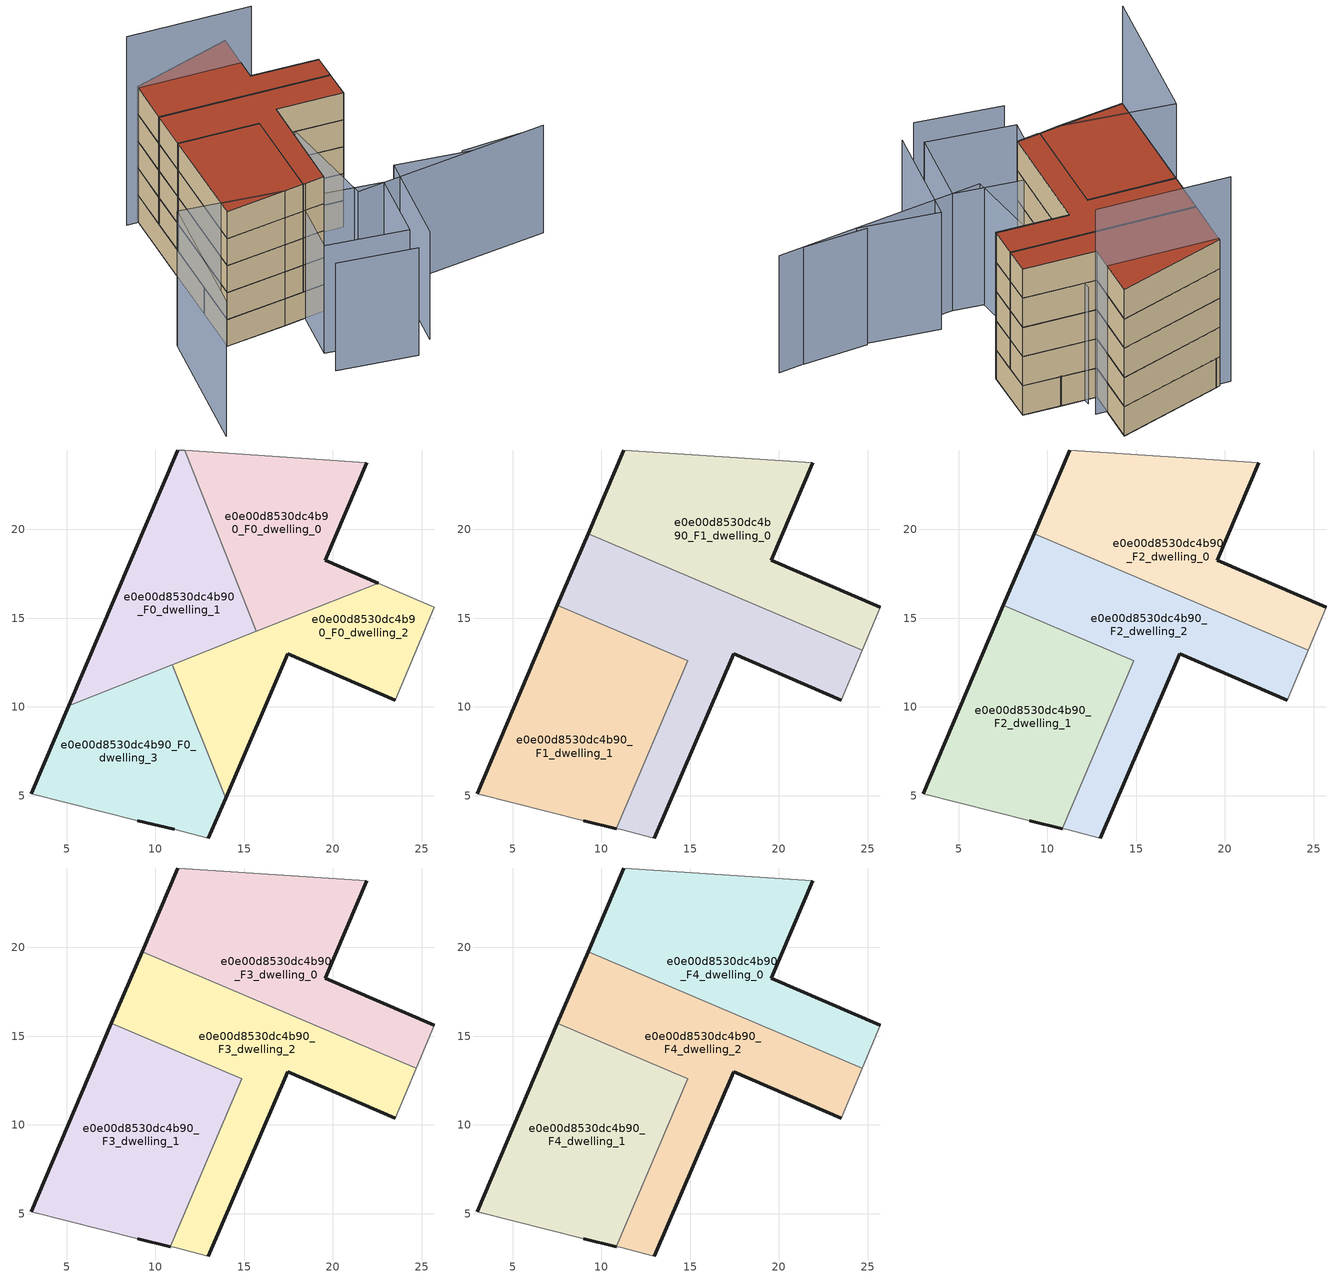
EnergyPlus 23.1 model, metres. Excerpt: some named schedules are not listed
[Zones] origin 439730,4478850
e0e00d8530dc4b90_F0_dwelling_0
 floor ground (EU_floor_Construction): 22.54,16.98 19.55,18.27 21.91,23.74 11.65,24.44 15.69,14.26 z0
 wall outside (EU_wall_Construction): 21.91,23.74 19.55,18.27 22.54,16.98 z0:3
 wall adiabatic (EU_wall_Construction): 11.65,24.44 21.91,23.74 z0:3
 wall to e0e00d8530dc4b90_F0_dwelling_1 (EU_wall_Construction): 15.69,14.26 11.65,24.44 z0:3
 wall to e0e00d8530dc4b90_F0_dwelling_2 (EU_wall_Construction): 22.54,16.98 15.69,14.26 z0:3
e0e00d8530dc4b90_F0_dwelling_1
 floor ground (EU_floor_Construction): 15.69,14.26 11.65,24.44 11.25,24.47 5.12,10.06 z0
 wall outside (EU_wall_Construction): 5.12,10.06 11.25,24.47 z0:3
 wall adiabatic (EU_wall_Construction): 11.25,24.47 11.65,24.44 z0:3
 wall to e0e00d8530dc4b90_F0_dwelling_3 (EU_wall_Construction): 10.96,12.38 5.12,10.06 z0:3
 wall to e0e00d8530dc4b90_F0_dwelling_2 (EU_wall_Construction): 15.69,14.26 10.96,12.38 z0:3
e0e00d8530dc4b90_F0_dwelling_2
 floor ground (EU_floor_Construction): 23.51,10.37 25.7,15.61 22.54,16.98 10.96,12.38 13.95,4.86 17.46,13 z0
 wall outside (EU_wall_Construction): 23.51,10.37 17.46,13 13.95,4.86 z0:3
 wall adiabatic (EU_wall_Construction): 22.54,16.98 25.7,15.61 23.51,10.37 z0:3
 wall to e0e00d8530dc4b90_F0_dwelling_3 (EU_wall_Construction): 13.95,4.86 10.96,12.38 z0:3
e0e00d8530dc4b90_F0_dwelling_3
 floor ground (EU_floor_Construction): 12.98,2.62 13.95,4.86 10.96,12.38 5.12,10.06 3.02,5.12 9,3.59 11.07,3.1 z0
 wall outside (EU_wall_Construction): 3.02,5.12 5.12,10.06 / 13.95,4.86 12.98,2.62 / 11.07,3.1 9,3.59 z0:3
 wall adiabatic (EU_wall_Construction): 12.98,2.62 11.07,3.1 / 9,3.59 3.02,5.12 z0:3
e0e00d8530dc4b90_F1_dwelling_0
 floor to e0e00d8530dc4b90_F0_dwelling_0 (EU_floor_Construction): 22.54,16.98 19.55,18.27 21.91,23.74 11.65,24.44 14.37,17.58 19.04,15.59 z3
 floor to e0e00d8530dc4b90_F0_dwelling_1 (EU_floor_Construction): 14.37,17.58 11.65,24.44 11.25,24.47 9.25,19.76 z3
 floor to e0e00d8530dc4b90_F0_dwelling_2 (EU_floor_Construction): 24.69,13.19 25.7,15.61 22.54,16.98 19.05,15.59 z3
 wall outside (EU_wall_Construction): 9.25,19.76 11.25,24.47 / 21.91,23.74 19.55,18.27 25.7,15.61 z3:6
 wall adiabatic (EU_wall_Construction): 11.25,24.47 21.91,23.74 / 25.7,15.61 24.69,13.19 z3:6
 wall to e0e00d8530dc4b90_F1_dwelling_2 (EU_wall_Construction): 24.69,13.19 9.25,19.76 z3:6
e0e00d8530dc4b90_F1_dwelling_1
 floor to e0e00d8530dc4b90_F0_dwelling_3 (EU_floor_Construction): 10.85,3.15 12.8,7.75 10.96,12.38 5.12,10.06 3.02,5.12 9,3.59 z3
 floor to e0e00d8530dc4b90_F0_dwelling_1 (EU_floor_Construction): 13.24,13.28 7.53,15.72 5.12,10.06 z3
 floor to e0e00d8530dc4b90_F0_dwelling_2 (EU_floor_Construction): 12.8,7.75 14.87,12.59 13.24,13.28 10.96,12.38 z3
 wall outside (EU_wall_Construction): 3.02,5.12 7.53,15.72 / 10.85,3.15 9,3.59 z3:6
 wall adiabatic (EU_wall_Construction): 9,3.59 3.02,5.12 z3:6
 wall to e0e00d8530dc4b90_F1_dwelling_2 (EU_wall_Construction): 7.53,15.72 14.87,12.59 10.85,3.15 z3:6
e0e00d8530dc4b90_F1_dwelling_2
 floor to e0e00d8530dc4b90_F0_dwelling_1 (EU_floor_Construction): 15.69,14.26 14.37,17.58 9.25,19.76 7.53,15.72 13.24,13.28 z3
 floor to e0e00d8530dc4b90_F0_dwelling_2 (EU_floor_Construction): 23.51,10.37 24.69,13.19 19.05,15.59 13.24,13.28 14.87,12.59 12.8,7.75 13.95,4.86 17.46,13 z3
 floor to e0e00d8530dc4b90_F0_dwelling_0 (EU_floor_Construction): 19.04,15.59 14.37,17.58 15.69,14.26 z3
 floor to e0e00d8530dc4b90_F0_dwelling_3 (EU_floor_Construction): 12.98,2.62 13.95,4.86 12.8,7.75 10.85,3.15 11.07,3.1 z3
 wall outside (EU_wall_Construction): 7.53,15.72 9.25,19.76 / 23.51,10.37 17.46,13 12.98,2.62 z3:6
 wall adiabatic (EU_wall_Construction): 12.98,2.62 11.07,3.1 10.85,3.15 / 24.69,13.19 23.51,10.37 z3:6
e0e00d8530dc4b90_F2_dwelling_0
 floor to e0e00d8530dc4b90_F1_dwelling_0 (EU_floor_Construction): 24.69,13.19 25.7,15.61 19.55,18.27 21.91,23.74 11.25,24.47 9.25,19.76 z6
 wall outside (EU_wall_Construction): 9.25,19.76 11.25,24.47 / 21.91,23.74 19.55,18.27 25.7,15.61 z6:9
 wall adiabatic (EU_wall_Construction): 11.25,24.47 21.91,23.74 / 25.7,15.61 24.69,13.19 z6:9
 wall to e0e00d8530dc4b90_F2_dwelling_2 (EU_wall_Construction): 24.69,13.19 9.25,19.76 z6:9
e0e00d8530dc4b90_F2_dwelling_1
 floor to e0e00d8530dc4b90_F1_dwelling_1 (EU_floor_Construction): 10.85,3.15 14.87,12.59 7.53,15.72 3.02,5.12 9,3.59 z6
 wall outside (EU_wall_Construction): 3.02,5.12 7.53,15.72 / 10.85,3.15 9,3.59 z6:9
 wall adiabatic (EU_wall_Construction): 9,3.59 3.02,5.12 z6:9
 wall to e0e00d8530dc4b90_F2_dwelling_2 (EU_wall_Construction): 7.53,15.72 14.87,12.59 10.85,3.15 z6:9
e0e00d8530dc4b90_F2_dwelling_2
 floor to e0e00d8530dc4b90_F1_dwelling_2 (EU_floor_Construction): 23.51,10.37 24.69,13.19 9.25,19.76 7.53,15.72 14.87,12.59 10.85,3.15 11.07,3.1 12.98,2.62 17.46,13 z6
 wall outside (EU_wall_Construction): 7.53,15.72 9.25,19.76 / 23.51,10.37 17.46,13 12.98,2.62 z6:9
 wall adiabatic (EU_wall_Construction): 12.98,2.62 11.07,3.1 10.85,3.15 / 24.69,13.19 23.51,10.37 z6:9
e0e00d8530dc4b90_F3_dwelling_0
 floor to e0e00d8530dc4b90_F2_dwelling_0 (EU_floor_Construction): 24.69,13.19 25.7,15.61 19.55,18.27 21.91,23.74 11.25,24.47 9.25,19.76 z9
 wall outside (EU_wall_Construction): 9.25,19.76 11.25,24.47 / 21.91,23.74 19.55,18.27 25.7,15.61 z9:12
 wall adiabatic (EU_wall_Construction): 11.25,24.47 21.91,23.74 / 25.7,15.61 24.69,13.19 z9:12
 wall to e0e00d8530dc4b90_F3_dwelling_2 (EU_wall_Construction): 24.69,13.19 9.25,19.76 z9:12
e0e00d8530dc4b90_F3_dwelling_1
 floor to e0e00d8530dc4b90_F2_dwelling_1 (EU_floor_Construction): 10.85,3.15 14.87,12.59 7.53,15.72 3.02,5.12 9,3.59 z9
 wall outside (EU_wall_Construction): 3.02,5.12 7.53,15.72 / 10.85,3.15 9,3.59 z9:12
 wall adiabatic (EU_wall_Construction): 9,3.59 3.02,5.12 z9:12
 wall to e0e00d8530dc4b90_F3_dwelling_2 (EU_wall_Construction): 7.53,15.72 14.87,12.59 10.85,3.15 z9:12
e0e00d8530dc4b90_F3_dwelling_2
 floor to e0e00d8530dc4b90_F2_dwelling_2 (EU_floor_Construction): 23.51,10.37 24.69,13.19 9.25,19.76 7.53,15.72 14.87,12.59 10.85,3.15 11.07,3.1 12.98,2.62 17.46,13 z9
 wall outside (EU_wall_Construction): 7.53,15.72 9.25,19.76 / 23.51,10.37 17.46,13 12.98,2.62 z9:12
 wall adiabatic (EU_wall_Construction): 12.98,2.62 11.07,3.1 10.85,3.15 / 24.69,13.19 23.51,10.37 z9:12
e0e00d8530dc4b90_F4_dwelling_0
 floor to e0e00d8530dc4b90_F3_dwelling_0 (EU_floor_Construction): 24.69,13.19 25.7,15.61 19.55,18.27 21.91,23.74 11.25,24.47 9.25,19.76 z12
 wall outside (EU_wall_Construction): 9.25,19.76 11.25,24.47 / 21.91,23.74 19.55,18.27 25.7,15.61 z12:15
 wall adiabatic (EU_wall_Construction): 11.25,24.47 21.91,23.74 / 25.7,15.61 24.69,13.19 z12:15
 wall to e0e00d8530dc4b90_F4_dwelling_2 (EU_wall_Construction): 24.69,13.19 9.25,19.76 z12:15
 roof outside (EU_roof_Construction): 21.91,23.74 19.55,18.27 25.7,15.61 24.69,13.19 9.25,19.76 11.25,24.47 z15
e0e00d8530dc4b90_F4_dwelling_1
 floor to e0e00d8530dc4b90_F3_dwelling_1 (EU_floor_Construction): 10.85,3.15 14.87,12.59 7.53,15.72 3.02,5.12 9,3.59 z12
 wall outside (EU_wall_Construction): 3.02,5.12 7.53,15.72 / 10.85,3.15 9,3.59 z12:15
 wall adiabatic (EU_wall_Construction): 9,3.59 3.02,5.12 z12:15
 wall to e0e00d8530dc4b90_F4_dwelling_2 (EU_wall_Construction): 7.53,15.72 14.87,12.59 10.85,3.15 z12:15
 roof outside (EU_roof_Construction): 14.87,12.59 10.85,3.15 9,3.59 3.02,5.12 7.53,15.72 z15
e0e00d8530dc4b90_F4_dwelling_2
 floor to e0e00d8530dc4b90_F3_dwelling_2 (EU_floor_Construction): 23.51,10.37 24.69,13.19 9.25,19.76 7.53,15.72 14.87,12.59 10.85,3.15 11.07,3.1 12.98,2.62 17.46,13 z12
 wall outside (EU_wall_Construction): 7.53,15.72 9.25,19.76 / 23.51,10.37 17.46,13 12.98,2.62 z12:15
 wall adiabatic (EU_wall_Construction): 12.98,2.62 11.07,3.1 10.85,3.15 / 24.69,13.19 23.51,10.37 z12:15
 roof outside (EU_roof_Construction): 24.69,13.19 23.51,10.37 17.46,13 12.98,2.62 11.07,3.1 10.85,3.15 14.87,12.59 7.53,15.72 9.25,19.76 z15
shading: 7.15,-4.53 14.11,-8.26 / 27.55,-0.62 33.17,-2.5 / 16.56,-7.23 21.64,2.25 / 21.64,2.25 28.17,-1.24 / 35.49,-3.13 16.48,1.71 / 16.48,1.71 20.73,18.42 / 15.49,-5.74 8.36,-1.92 / 8.36,-1.92 11.99,4.85 / 11.99,4.85 19.12,1.03 / 19.12,1.03 15.49,-5.74 z0:12; -6.93,-4.46 -0.05,8.43 / -0.05,8.43 9,3.6 z0:15; 21.36,19.9 10.14,24.68 z0:21
[Building]
EU S2 Campaign: North Axis=0; Terrain=City; Solar Distribution=FullExterior
[Site:Location]
Madrid: Latitude=40.5; Longitude=-3.5; Time Zone=1; Elevation=609
[SizingPeriod:WeatherFileDays]
AnnualSizingPeriod: Begin Month=1; Begin Day of Month=1; End Month=12; End Day of Month=31; Day of Week for Start Day=Monday; Use Weather File Daylight Saving Period=No; Use Weather File Rain and Snow Indicators=No
[MATERIAL]
EU_InternalMass_Material: Roughness=MediumRough; Thickness=0.1; Conductivity=1; Density=1800; Specific Heat=900; Thermal Absorptance=0.9; Solar Absorptance=0.7; Visible Absorptance=0.7
[MATERIAL:NOMASS] Roughness=MediumRough; Thermal Absorptance=0.9; Solar Absorptance=0.7; Visible Absorptance=0.7
Name | Thermal Resistance
EU_wall_NoMass | 0.609216
EU_roof_NoMass | 0.513268
EU_floor_NoMass | 0.568163
[CONSTRUCTION]
EU_wall_Construction: EU_wall_NoMass
EU_roof_Construction: EU_roof_NoMass
EU_floor_Construction: EU_floor_NoMass
EU_InternalMass_Construction: EU_InternalMass_Material
[ZONE] Type=1; Multiplier=1; Ceiling Height=autocalculate; Floor Area=autocalculate; Part of Total Floor Area=Yes
Name | Volume
e0e00d8530dc4b90_F0_dwelling_0 | 195.606
e0e00d8530dc4b90_F1_dwelling_0; e0e00d8530dc4b90_F2_dwelling_0; e0e00d8530dc4b90_F3_dwelling_0; e0e00d8530dc4b90_F4_dwelling_0 | 260.806
e0e00d8530dc4b90_F0_dwelling_1 | 195.615
e0e00d8530dc4b90_F1_dwelling_1; e0e00d8530dc4b90_F2_dwelling_1; e0e00d8530dc4b90_F3_dwelling_1; e0e00d8530dc4b90_F4_dwelling_1 | 260.81
e0e00d8530dc4b90_F0_dwelling_2 | 195.59
e0e00d8530dc4b90_F1_dwelling_2; e0e00d8530dc4b90_F2_dwelling_2; e0e00d8530dc4b90_F3_dwelling_2; e0e00d8530dc4b90_F4_dwelling_2 | 260.817
e0e00d8530dc4b90_F0_dwelling_3 | 195.609
[INTERNALMASS] Construction=EU_InternalMass_Construction
Name | Zone or ZoneList | Surface Area
e0e00d8530dc4b90_F0_dwelling_0_EU_InternalMass | e0e00d8530dc4b90_F0_dwelling_0 | 65.2019
e0e00d8530dc4b90_F0_dwelling_1_EU_InternalMass | e0e00d8530dc4b90_F0_dwelling_1 | 65.2054
e0e00d8530dc4b90_F0_dwelling_2_EU_InternalMass | e0e00d8530dc4b90_F0_dwelling_2 | 65.1977
e0e00d8530dc4b90_F0_dwelling_3_EU_InternalMass | e0e00d8530dc4b90_F0_dwelling_3 | 65.2019
e0e00d8530dc4b90_F1_dwelling_0_EU_InternalMass | e0e00d8530dc4b90_F1_dwelling_0 | 86.937
e0e00d8530dc4b90_F1_dwelling_1_EU_InternalMass | e0e00d8530dc4b90_F1_dwelling_1 | 86.9362
e0e00d8530dc4b90_F1_dwelling_2_EU_InternalMass | e0e00d8530dc4b90_F1_dwelling_2 | 86.9388
e0e00d8530dc4b90_F2_dwelling_0_EU_InternalMass | e0e00d8530dc4b90_F2_dwelling_0 | 86.937
e0e00d8530dc4b90_F2_dwelling_1_EU_InternalMass | e0e00d8530dc4b90_F2_dwelling_1 | 86.9362
e0e00d8530dc4b90_F2_dwelling_2_EU_InternalMass | e0e00d8530dc4b90_F2_dwelling_2 | 86.9388
e0e00d8530dc4b90_F3_dwelling_0_EU_InternalMass | e0e00d8530dc4b90_F3_dwelling_0 | 86.937
e0e00d8530dc4b90_F3_dwelling_1_EU_InternalMass | e0e00d8530dc4b90_F3_dwelling_1 | 86.9362
e0e00d8530dc4b90_F3_dwelling_2_EU_InternalMass | e0e00d8530dc4b90_F3_dwelling_2 | 86.9388
e0e00d8530dc4b90_F4_dwelling_0_EU_InternalMass | e0e00d8530dc4b90_F4_dwelling_0 | 86.937
e0e00d8530dc4b90_F4_dwelling_1_EU_InternalMass | e0e00d8530dc4b90_F4_dwelling_1 | 86.9362
e0e00d8530dc4b90_F4_dwelling_2_EU_InternalMass | e0e00d8530dc4b90_F4_dwelling_2 | 86.9388
[OTHEREQUIPMENT] Fuel Type=Electricity; Design Level Calculation Method=Watts/Area; Power per Zone Floor Area=1; Fraction Latent=0; Fraction Radiant=0; Fraction Lost=0; Carbon Dioxide Generation Rate=0; EndUse Subcategory=EU_Step8_InternalGains
Name | Zone or ZoneList or Space or SpaceList | Schedule
EU_Step8_InternalGain_e0e00d8530dc4b90_F0_dwelling_0_f000 | e0e00d8530dc4b90_F0_dwelling_0 | EU_Step8_GainSchedule_e0e00d8530dc4b90_F0_dwelling_0_f000
EU_Step8_InternalGain_e0e00d8530dc4b90_F0_dwelling_1_f000 | e0e00d8530dc4b90_F0_dwelling_1 | EU_Step8_GainSchedule_e0e00d8530dc4b90_F0_dwelling_1_f000
EU_Step8_InternalGain_e0e00d8530dc4b90_F0_dwelling_2_f000 | e0e00d8530dc4b90_F0_dwelling_2 | EU_Step8_GainSchedule_e0e00d8530dc4b90_F0_dwelling_2_f000
EU_Step8_InternalGain_e0e00d8530dc4b90_F0_dwelling_3_f000 | e0e00d8530dc4b90_F0_dwelling_3 | EU_Step8_GainSchedule_e0e00d8530dc4b90_F0_dwelling_3_f000
EU_Step8_InternalGain_e0e00d8530dc4b90_F1_dwelling_0_f000 | e0e00d8530dc4b90_F1_dwelling_0 | EU_Step8_GainSchedule_e0e00d8530dc4b90_F1_dwelling_0_f000
EU_Step8_InternalGain_e0e00d8530dc4b90_F1_dwelling_1_f000 | e0e00d8530dc4b90_F1_dwelling_1 | EU_Step8_GainSchedule_e0e00d8530dc4b90_F1_dwelling_1_f000
EU_Step8_InternalGain_e0e00d8530dc4b90_F1_dwelling_2_f000 | e0e00d8530dc4b90_F1_dwelling_2 | EU_Step8_GainSchedule_e0e00d8530dc4b90_F1_dwelling_2_f000
EU_Step8_InternalGain_e0e00d8530dc4b90_F2_dwelling_0_f000 | e0e00d8530dc4b90_F2_dwelling_0 | EU_Step8_GainSchedule_e0e00d8530dc4b90_F2_dwelling_0_f000
EU_Step8_InternalGain_e0e00d8530dc4b90_F2_dwelling_1_f000 | e0e00d8530dc4b90_F2_dwelling_1 | EU_Step8_GainSchedule_e0e00d8530dc4b90_F2_dwelling_1_f000
EU_Step8_InternalGain_e0e00d8530dc4b90_F2_dwelling_2_f000 | e0e00d8530dc4b90_F2_dwelling_2 | EU_Step8_GainSchedule_e0e00d8530dc4b90_F2_dwelling_2_f000
EU_Step8_InternalGain_e0e00d8530dc4b90_F3_dwelling_0_f000 | e0e00d8530dc4b90_F3_dwelling_0 | EU_Step8_GainSchedule_e0e00d8530dc4b90_F3_dwelling_0_f000
EU_Step8_InternalGain_e0e00d8530dc4b90_F3_dwelling_1_f000 | e0e00d8530dc4b90_F3_dwelling_1 | EU_Step8_GainSchedule_e0e00d8530dc4b90_F3_dwelling_1_f000
EU_Step8_InternalGain_e0e00d8530dc4b90_F3_dwelling_2_f000 | e0e00d8530dc4b90_F3_dwelling_2 | EU_Step8_GainSchedule_e0e00d8530dc4b90_F3_dwelling_2_f000
EU_Step8_InternalGain_e0e00d8530dc4b90_F4_dwelling_0_f000 | e0e00d8530dc4b90_F4_dwelling_0 | EU_Step8_GainSchedule_e0e00d8530dc4b90_F4_dwelling_0_f000
EU_Step8_InternalGain_e0e00d8530dc4b90_F4_dwelling_1_f000 | e0e00d8530dc4b90_F4_dwelling_1 | EU_Step8_GainSchedule_e0e00d8530dc4b90_F4_dwelling_1_f000
EU_Step8_InternalGain_e0e00d8530dc4b90_F4_dwelling_2_f000 | e0e00d8530dc4b90_F4_dwelling_2 | EU_Step8_GainSchedule_e0e00d8530dc4b90_F4_dwelling_2_f000
[ZONEVENTILATION:DESIGNFLOWRATE] Schedule=EU_AlwaysOn; Design Flow Rate Calculation Method=AirChanges/Hour; Air Changes per Hour=0.752966; Ventilation Type=Natural; Fan Pressure Rise=0; Fan Total Efficiency=1; Constant Term Coefficient=1; Temperature Term Coefficient=0; Velocity Term Coefficient=0; Velocity Squared Term Coefficient=0; Minimum Indoor Temperature=-100; Maximum Indoor Temperature=100; Delta Temperature=-100; Minimum Outdoor Temperature=-100; Maximum Outdoor Temperature=100; Maximum Wind Speed=40
Name | Zone or ZoneList or Space or SpaceList
EU_ConstantAir_e0e00d8530dc4b90_F0_dwelling_0 | e0e00d8530dc4b90_F0_dwelling_0
EU_ConstantAir_e0e00d8530dc4b90_F0_dwelling_1 | e0e00d8530dc4b90_F0_dwelling_1
EU_ConstantAir_e0e00d8530dc4b90_F0_dwelling_2 | e0e00d8530dc4b90_F0_dwelling_2
EU_ConstantAir_e0e00d8530dc4b90_F0_dwelling_3 | e0e00d8530dc4b90_F0_dwelling_3
EU_ConstantAir_e0e00d8530dc4b90_F1_dwelling_0 | e0e00d8530dc4b90_F1_dwelling_0
EU_ConstantAir_e0e00d8530dc4b90_F1_dwelling_1 | e0e00d8530dc4b90_F1_dwelling_1
EU_ConstantAir_e0e00d8530dc4b90_F1_dwelling_2 | e0e00d8530dc4b90_F1_dwelling_2
EU_ConstantAir_e0e00d8530dc4b90_F2_dwelling_0 | e0e00d8530dc4b90_F2_dwelling_0
EU_ConstantAir_e0e00d8530dc4b90_F2_dwelling_1 | e0e00d8530dc4b90_F2_dwelling_1
EU_ConstantAir_e0e00d8530dc4b90_F2_dwelling_2 | e0e00d8530dc4b90_F2_dwelling_2
EU_ConstantAir_e0e00d8530dc4b90_F3_dwelling_0 | e0e00d8530dc4b90_F3_dwelling_0
EU_ConstantAir_e0e00d8530dc4b90_F3_dwelling_1 | e0e00d8530dc4b90_F3_dwelling_1
EU_ConstantAir_e0e00d8530dc4b90_F3_dwelling_2 | e0e00d8530dc4b90_F3_dwelling_2
EU_ConstantAir_e0e00d8530dc4b90_F4_dwelling_0 | e0e00d8530dc4b90_F4_dwelling_0
EU_ConstantAir_e0e00d8530dc4b90_F4_dwelling_1 | e0e00d8530dc4b90_F4_dwelling_1
EU_ConstantAir_e0e00d8530dc4b90_F4_dwelling_2 | e0e00d8530dc4b90_F4_dwelling_2
[HVACTEMPLATE:THERMOSTAT] Constant Heating Setpoint=20; Constant Cooling Setpoint=50
EU_HeatOnly_e0e00d8530dc4b90_F0_dwelling_0; EU_HeatOnly_e0e00d8530dc4b90_F0_dwelling_1; EU_HeatOnly_e0e00d8530dc4b90_F0_dwelling_2; EU_HeatOnly_e0e00d8530dc4b90_F0_dwelling_3; EU_HeatOnly_e0e00d8530dc4b90_F1_dwelling_0; EU_HeatOnly_e0e00d8530dc4b90_F1_dwelling_1; EU_HeatOnly_e0e00d8530dc4b90_F1_dwelling_2; EU_HeatOnly_e0e00d8530dc4b90_F2_dwelling_0; EU_HeatOnly_e0e00d8530dc4b90_F2_dwelling_1; EU_HeatOnly_e0e00d8530dc4b90_F2_dwelling_2; EU_HeatOnly_e0e00d8530dc4b90_F3_dwelling_0
